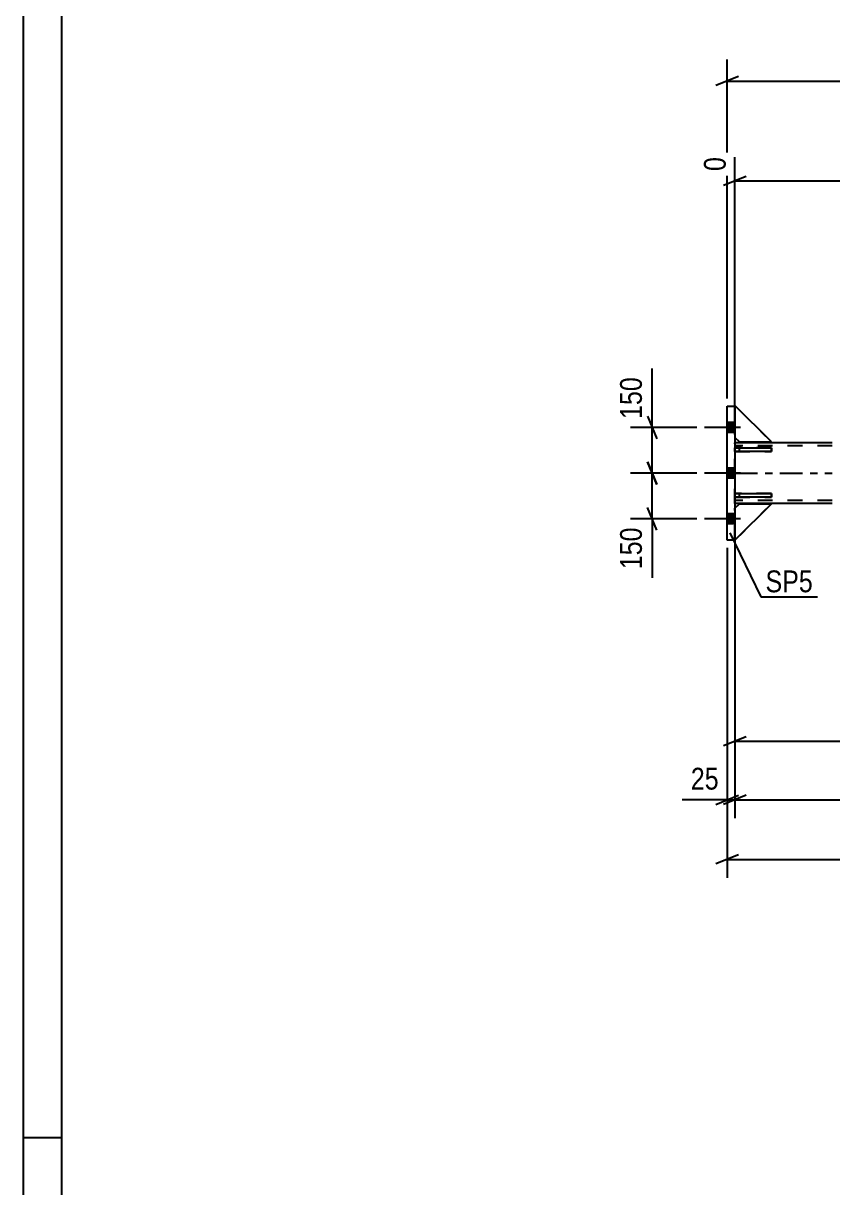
# Model space of a CAD drawing. Header units: millimetres. Extents: x -174 to 1015, y -641 to 200.
# Drawn here: x -173.6 to -67.3, y -349.4 to -196.5 of the extents above; entities that cross this region are included whole.
import ezdxf

# ---------------------------------------------------------------- set-up
doc = ezdxf.new("R2010")
doc.units = ezdxf.units.MM
doc.linetypes.add('DXK_LINE_DOT2', pattern=[3.9198, 1.9599, -1.9599])
doc.linetypes.add('DXK_LINE_DOT3', pattern=[5.9187, 2.979, -0.9799, 0.9799, -0.9799])
doc.styles.add('Arial Narrow', font='ARIALN.TTF', dxfattribs={"height": 0.2})

# ---------------------------------------------------------------- blocks, each defined once
blk = doc.blocks.new('Unknown-814735029-1163')
at = {"color": 5, "linetype": 'Continuous'}
for p, q in [((-173.61, 200.12), (-173.61, -640.88)), ((-168.61, 195.12), (-168.61, -635.88)), ((-168.61, -342.88), (-173.61, -342.88))]:
    blk.add_line(p, q, dxfattribs=at)
blk = doc.blocks.new('Bolt-814735029-2437 - 2428')
at = {"linetype": 'Continuous'}
for points in [[(-81.16, -248.93), (-81.16, -250.25), (-80.16, -250.25), (-80.16, -248.93)], [(-81.16, -248.93), (-81.16, -250.25), (-80.16, -250.25), (-80.16, -248.93)], [(-81.16, -248.93), (-81.16, -250.25), (-80.16, -250.25), (-80.16, -248.93)], [(-81.16, -248.93), (-81.16, -250.25), (-80.16, -250.25), (-80.16, -248.93)], [(-81.16, -254.93), (-81.16, -256.25), (-80.16, -256.25), (-80.16, -254.93)], [(-81.16, -254.93), (-81.16, -256.25), (-80.16, -256.25), (-80.16, -254.93)], [(-81.16, -260.93), (-81.16, -262.25), (-80.16, -262.25), (-80.16, -260.93)], [(-81.16, -260.93), (-81.16, -262.25), (-80.16, -262.25), (-80.16, -260.93)], [(-81.16, -260.93), (-81.16, -262.25), (-80.16, -262.25), (-80.16, -260.93)], [(-81.16, -260.93), (-81.16, -262.25), (-80.16, -262.25), (-80.16, -260.93)]]:
    blk.add_hatch(color=1, dxfattribs=at).paths.add_polyline_path(points)
at = {"color": 1, "linetype": 'Continuous'}
for p, q in [((-80.16, -248.93), (-81.16, -248.93)), ((-80.16, -248.93), (-81.16, -248.93)), ((-80.16, -248.93), (-81.16, -248.93)), ((-80.16, -248.93), (-81.16, -248.93)), ((-79.4, -249.59), (-84.16, -249.59)), ((-79.4, -249.59), (-84.16, -249.59)), ((-79.4, -249.59), (-84.16, -249.59)), ((-79.4, -249.59), (-84.16, -249.59)), ((-80.16, -250.25), (-81.16, -250.25)), ((-80.16, -250.25), (-81.16, -250.25)), ((-80.16, -250.25), (-81.16, -250.25)), ((-80.16, -250.25), (-81.16, -250.25)), ((-80.16, -254.93), (-81.16, -254.93)), ((-80.16, -254.93), (-81.16, -254.93)), ((-79.4, -255.59), (-84.16, -255.59)), ((-79.4, -255.59), (-84.16, -255.59)), ((-80.16, -256.25), (-81.16, -256.25)), ((-80.16, -256.25), (-81.16, -256.25)), ((-80.16, -260.93), (-81.16, -260.93)), ((-80.16, -260.93), (-81.16, -260.93)), ((-80.16, -260.93), (-81.16, -260.93)), ((-80.16, -260.93), (-81.16, -260.93)), ((-79.4, -261.59), (-84.16, -261.59)), ((-79.4, -261.59), (-84.16, -261.59)), ((-79.4, -261.59), (-84.16, -261.59)), ((-79.4, -261.59), (-84.16, -261.59)), ((-80.16, -262.25), (-81.16, -262.25)), ((-80.16, -262.25), (-81.16, -262.25)), ((-80.16, -262.25), (-81.16, -262.25)), ((-80.16, -262.25), (-81.16, -262.25))]:
    blk.add_line(p, q, dxfattribs=at)
blk = doc.blocks.new('Part-814735029-2586 - 2428')
at = {"color": 2, "linetype": 'Continuous'}
for p, q in [((-81.16, -264.39), (-81.16, -246.79)), ((-81.16, -246.79), (-80.16, -246.79)), ((-80.16, -246.79), (-80.16, -264.39)), ((-80.16, -264.39), (-81.16, -264.39))]:
    blk.add_line(p, q, dxfattribs=at)
blk = doc.blocks.new('Part-814735029-2689 - 2428')
at = {"color": 7, "linetype": 'DXK_LINE_DOT2'}
for p, q in [((-75.36, -252.26), (-80.16, -252.26)), ((-80.16, -252.26), (-80.16, -252.74)), ((-79.56, -252.74), (-79.56, -252.26)), ((-75.36, -252.74), (-75.36, -252.26)), ((-80.16, -252.74), (-75.36, -252.74))]:
    blk.add_line(p, q, dxfattribs=at)
blk = doc.blocks.new('Part-814735029-2690 - 2428')
at = {"color": 7, "linetype": 'DXK_LINE_DOT2'}
for p, q in [((-75.36, -258.26), (-80.16, -258.26)), ((-80.16, -258.26), (-80.16, -258.74)), ((-79.56, -258.74), (-79.56, -258.26)), ((-75.36, -258.74), (-75.36, -258.26)), ((-80.16, -258.74), (-75.36, -258.74))]:
    blk.add_line(p, q, dxfattribs=at)
blk = doc.blocks.new('Part-814735029-2691 - 2428')
at = {"color": 2, "linetype": 'Continuous'}
for p, q in [((-80.16, -252.26), (-75.36, -252.26)), ((-80.16, -252.74), (-80.16, -252.26)), ((-75.36, -252.26), (-75.36, -252.74)), ((-75.36, -252.74), (-80.16, -252.74))]:
    blk.add_line(p, q, dxfattribs=at)
at = {"color": 7, "linetype": 'DXK_LINE_DOT2'}
blk.add_line((-79.56, -252.74), (-79.56, -252.26), dxfattribs=at)
blk = doc.blocks.new('Part-814735029-2692 - 2428')
at = {"color": 2, "linetype": 'Continuous'}
for p, q in [((-80.16, -258.26), (-75.36, -258.26)), ((-80.16, -258.74), (-80.16, -258.26)), ((-75.36, -258.26), (-75.36, -258.74)), ((-75.36, -258.74), (-80.16, -258.74))]:
    blk.add_line(p, q, dxfattribs=at)
at = {"color": 7, "linetype": 'DXK_LINE_DOT2'}
blk.add_line((-79.56, -258.74), (-79.56, -258.26), dxfattribs=at)
blk = doc.blocks.new('Part-814735029-2695 - 2428')
at = {"color": 7, "linetype": 'DXK_LINE_DOT2'}
for p, q in [((-80.16, -260.2), (-79.56, -259.6)), ((-75.36, -259.6), (-80.16, -264.4)), ((-79.56, -259.6), (-75.36, -259.6)), ((-80.16, -264.4), (-80.16, -260.2))]:
    blk.add_line(p, q, dxfattribs=at)
blk = doc.blocks.new('Part-814735029-2698 - 2428')
at = {"color": 7, "linetype": 'DXK_LINE_DOT2'}
for p, q in [((-80.16, -260.2), (-79.56, -259.6)), ((-75.36, -259.6), (-80.16, -264.4)), ((-79.56, -259.6), (-75.36, -259.6)), ((-80.16, -264.4), (-80.16, -260.2))]:
    blk.add_line(p, q, dxfattribs=at)
blk = doc.blocks.new('Part-814735029-2701 - 2428')
at = {"color": 2, "linetype": 'Continuous'}
for p, q in [((-80.16, -260.2), (-79.56, -259.6)), ((-75.36, -259.6), (-80.16, -264.4)), ((-79.56, -259.6), (-75.36, -259.6)), ((-80.16, -264.4), (-80.16, -264.39))]:
    blk.add_line(p, q, dxfattribs=at)
at = {"color": 7, "linetype": 'DXK_LINE_DOT2'}
blk.add_line((-80.16, -264.39), (-80.16, -260.2), dxfattribs=at)
blk = doc.blocks.new('Part-814735029-2704 - 2428')
at = {"color": 7, "linetype": 'DXK_LINE_DOT2'}
for p, q in [((-75.36, -251.5), (-80.16, -246.7)), ((-80.16, -246.7), (-80.16, -250.9)), ((-80.16, -250.9), (-79.56, -251.5)), ((-79.56, -251.5), (-75.36, -251.5))]:
    blk.add_line(p, q, dxfattribs=at)
blk = doc.blocks.new('Part-814735029-2707 - 2428')
at = {"color": 7, "linetype": 'DXK_LINE_DOT2'}
for p, q in [((-75.36, -251.5), (-80.16, -246.7)), ((-80.16, -246.7), (-80.16, -250.9)), ((-80.16, -250.9), (-79.56, -251.5)), ((-79.56, -251.5), (-75.36, -251.5))]:
    blk.add_line(p, q, dxfattribs=at)
blk = doc.blocks.new('Part-814735029-2710 - 2428')
at = {"color": 2, "linetype": 'Continuous'}
for p, q in [((-75.36, -251.5), (-80.16, -246.7)), ((-80.16, -246.7), (-80.16, -246.79)), ((-80.16, -250.9), (-79.56, -251.5)), ((-79.56, -251.5), (-75.36, -251.5))]:
    blk.add_line(p, q, dxfattribs=at)
at = {"color": 7, "linetype": 'DXK_LINE_DOT2'}
blk.add_line((-80.16, -246.79), (-80.16, -250.9), dxfattribs=at)
blk = doc.blocks.new('Part-814735029-2742 - 2428')
at = {"color": 2, "linetype": 'Continuous'}
for p, q in [((-67.36, -251.59), (-80.16, -251.59)), ((-67.36, -259.59), (-80.16, -259.59))]:
    blk.add_line(p, q, dxfattribs=at)
at = {"color": 7, "linetype": 'DXK_LINE_DOT2'}
for p, q in [((-80.16, -259.59), (-80.16, -251.59)), ((-67.36, -251.99), (-80.16, -251.99)), ((-67.36, -259.19), (-80.16, -259.19))]:
    blk.add_line(p, q, dxfattribs=at)
at = {"color": 7, "linetype": 'DXK_LINE_DOT3'}
blk.add_line((-80.16, -255.59), (-67.36, -255.59), dxfattribs=at)
blk = doc.blocks.new('StraightDimension-814735029-21260 - 2428')
at = {"color": 7, "linetype": 'Continuous'}
for p, q in [((-81.16, -245.79), (-81.16, -201.26)), ((-79.66, -203.51), (-82.66, -204.71)), ((-81.16, -204.11), (864.74, -204.11))]:
    blk.add_line(p, q, dxfattribs=at)
blk = doc.blocks.new('StraightDimension-814735029-2893 - 2428')
at = {"color": 7, "linetype": 'Continuous'}
for p, q in [((-80.16, -260.6), (-80.16, -293.2)), ((58.11, -276.39), (58.11, -293.2)), ((-78.66, -290.2), (-81.66, -291.4)), ((56.61, -291.4), (59.61, -290.2)), ((-80.16, -290.8), (58.11, -290.8))]:
    blk.add_line(p, q, dxfattribs=at)
at = {"color": 0}
blk.add_wipeout([(-6.77, -290.05), (-6.77, -285.85), (-15.28, -285.85), (-15.28, -290.05)], dxfattribs=at)
at = {"color": 3, "style": 'Arial Narrow'}
blk.add_text('3909', height=2.863, dxfattribs=at).set_placement((-14.68, -289.45))
blk = doc.blocks.new('StraightDimension-814735029-2905 - 2428')
at = {"color": 7, "linetype": 'Continuous'}
for p, q in [((-81.16, -265.39), (-81.16, -308.71)), ((-79.66, -305.71), (-82.66, -306.91)), ((-81.16, -306.31), (864.74, -306.31))]:
    blk.add_line(p, q, dxfattribs=at)
blk = doc.blocks.new('StraightDimension-814735029-27423 - 2428')
at = {"color": 7, "linetype": 'Continuous'}
for p, q in [((-91.62, -254.09), (-90.42, -257.09)), ((-85.16, -255.59), (-93.87, -255.59)), ((-91.02, -261.59), (-91.02, -255.59)), ((-90.42, -263.09), (-91.62, -260.09)), ((-85.16, -261.59), (-93.87, -261.59))]:
    blk.add_line(p, q, dxfattribs=at)
at = {"color": 0}
blk.add_wipeout([(-91.77, -262.12), (-95.97, -262.12), (-95.97, -268.8), (-91.77, -268.8)], dxfattribs=at)
at = {"color": 7, "linetype": 'Continuous'}
blk.add_line((-91.02, -261.59), (-91.02, -269.33), dxfattribs=at)
blk.add_line((-91.02, -261.59), (-91.02, -269.33), dxfattribs=at)
at = {"color": 3, "style": 'Arial Narrow'}
blk.add_text('150', height=2.863, rotation=90.0002, dxfattribs=at).set_placement((-92.37, -268.2))
blk = doc.blocks.new('StraightDimension-814735029-2943 - 2428')
at = {"color": 7, "linetype": 'Continuous'}
for p, q in [((53.47, -242.1), (53.47, -208.61)), ((-80.16, -250.5), (-80.16, -214.1)), ((-78.66, -216.62), (-81.66, -217.82)), ((51.97, -217.82), (54.97, -216.62)), ((-80.16, -217.22), (53.47, -217.22))]:
    blk.add_line(p, q, dxfattribs=at)
at = {"color": 0, "linetype": 'Continuous'}
for points in [[(52.87, -208.01), (48.67, -208.01), (48.67, -216.52), (52.87, -216.52)], [(-80.76, -213.5), (-84.96, -213.5), (-84.96, -216.52), (-80.76, -216.52)]]:
    blk.add_wipeout(points, dxfattribs=at)
at = {"color": 0}
blk.add_wipeout([(-9.09, -216.47), (-9.09, -212.27), (-17.6, -212.27), (-17.6, -216.47)], dxfattribs=at)
at = {"color": 3, "linetype": 'Continuous', "style": 'Arial Narrow'}
for s, height, p in [('3793', 2.863, (52.27, -215.92)), ('0', 2.86, (-81.36, -215.92))]:
    blk.add_text(s, height=height, rotation=90.0002, dxfattribs=at).set_placement(p)
at = {"color": 3, "style": 'Arial Narrow'}
blk.add_text('3793', height=2.863, dxfattribs=at).set_placement((-17, -215.87))
blk = doc.blocks.new('StraightDimension-814735029-22041 - 2428')
at = {"color": 7, "linetype": 'Continuous'}
for p, q in [((-80.16, -265.4), (-80.16, -300.89)), ((-78.66, -297.89), (-81.66, -299.09)), ((-80.16, -298.49), (863.74, -298.49))]:
    blk.add_line(p, q, dxfattribs=at)
blk = doc.blocks.new('StraightDimension-814735029-22042 - 2428')
at = {"color": 7, "linetype": 'Continuous'}
for p, q in [((-81.16, -265.39), (-81.16, -300.89)), ((-80.16, -265.4), (-80.16, -300.89)), ((-82.66, -299.09), (-79.66, -297.89)), ((-78.66, -297.89), (-81.66, -299.09)), ((-81.16, -298.49), (-80.16, -298.49))]:
    blk.add_line(p, q, dxfattribs=at)
at = {"color": 0}
blk.add_wipeout([(-81.68, -297.74), (-81.68, -293.54), (-86.54, -293.54), (-86.54, -297.74)], dxfattribs=at)
at = {"color": 7, "linetype": 'Continuous'}
blk.add_line((-81.16, -298.49), (-87.07, -298.49), dxfattribs=at)
blk.add_line((-81.16, -298.49), (-87.07, -298.49), dxfattribs=at)
at = {"color": 3, "style": 'Arial Narrow'}
blk.add_text('25', height=2.863, dxfattribs=at).set_placement((-85.94, -297.14))
blk = doc.blocks.new('StraightDimension-814735029-27422 - 2428')
at = {"color": 7, "linetype": 'Continuous'}
for p, q in [((-91.62, -248.09), (-90.42, -251.09)), ((-85.16, -249.59), (-93.87, -249.59)), ((-91.02, -255.59), (-91.02, -249.59)), ((-90.42, -257.09), (-91.62, -254.09)), ((-85.16, -255.59), (-93.87, -255.59))]:
    blk.add_line(p, q, dxfattribs=at)
at = {"color": 0}
blk.add_wipeout([(-91.77, -242.38), (-95.97, -242.38), (-95.97, -249.07), (-91.77, -249.07)], dxfattribs=at)
at = {"color": 7, "linetype": 'Continuous'}
blk.add_line((-91.02, -249.59), (-91.02, -241.86), dxfattribs=at)
blk.add_line((-91.02, -249.59), (-91.02, -241.86), dxfattribs=at)
at = {"color": 3, "style": 'Arial Narrow'}
blk.add_text('150', height=2.863, rotation=90.0002, dxfattribs=at).set_placement((-92.37, -248.47))
blk = doc.blocks.new('Mark-814735029-2582 - 2428')
at = {"color": 0}
blk.add_wipeout([(-69.92, -271.23), (-69.92, -268.23), (-76.13, -268.23), (-76.13, -271.23)], dxfattribs=at)
blk.add_wipeout([(-69.92, -271.23), (-69.92, -268.23), (-76.13, -268.23), (-76.13, -271.23)], dxfattribs=at)
at = {"color": 30, "linetype": 'Continuous'}
for p, q in [((-80.83, -263.43), (-76.73, -271.83)), ((-76.73, -271.83), (-69.32, -271.83))]:
    blk.add_line(p, q, dxfattribs=at)
at = {"color": 3, "style": 'Arial Narrow'}
blk.add_text('SP5', height=2.863, dxfattribs=at).set_placement((-76.13, -271.23))

msp = doc.modelspace()

# ---------------------------------------------------------------- block references
for name in ['Unknown-814735029-1163', 'Part-814735029-2586 - 2428', 'Part-814735029-2704 - 2428', 'Part-814735029-2707 - 2428', 'Part-814735029-2710 - 2428', 'Bolt-814735029-2437 - 2428', 'Part-814735029-2742 - 2428', 'Part-814735029-2689 - 2428', 'Part-814735029-2691 - 2428', 'Part-814735029-2690 - 2428', 'Part-814735029-2692 - 2428', 'Part-814735029-2695 - 2428', 'Part-814735029-2698 - 2428', 'Part-814735029-2701 - 2428']:
    msp.add_blockref(name, (0, 0))

# ---------------------------------------------------------------- next in the draw order: block references
for name in ['StraightDimension-814735029-21260 - 2428', 'StraightDimension-814735029-27423 - 2428', 'StraightDimension-814735029-2893 - 2428']:
    msp.add_blockref(name, (0, 0))

# ---------------------------------------------------------------- next in the draw order: block references
for name in ['StraightDimension-814735029-2943 - 2428', 'StraightDimension-814735029-2905 - 2428']:
    msp.add_blockref(name, (0, 0))

# ---------------------------------------------------------------- next in the draw order: block references
for name in ['StraightDimension-814735029-27422 - 2428', 'StraightDimension-814735029-22041 - 2428']:
    msp.add_blockref(name, (0, 0))

# ---------------------------------------------------------------- next in the draw order: block references
msp.add_blockref('StraightDimension-814735029-22042 - 2428', (0, 0))

# ---------------------------------------------------------------- next in the draw order: block references
msp.add_blockref('Mark-814735029-2582 - 2428', (0, 0))

doc.saveas('drawing.dxf')
